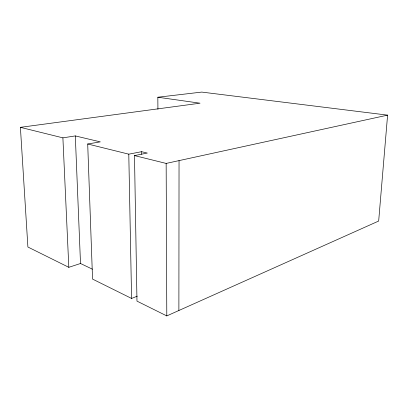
<?xml version="1.0" encoding="UTF-8"?>
<svg xmlns="http://www.w3.org/2000/svg" width="408" height="408" viewBox="0 0 408 408"><rect width="100%" height="100%" fill="white"/><g stroke="black" fill="none" stroke-linecap="round" stroke-linejoin="round"><path stroke-width="0.61" d="M178.882 310.503L179.041 160.614M157.921 109.262L157.835 97.226L201.756 92.086L387.6 115.133L378.67 221.044L166.796 315.914L136.976 301.124L134.492 155.581L147.308 153.061L141.581 151.694L128.785 154.168L87.705 143.999L92.55 279.087L131.58 298.447L137.297 296.157M157.835 97.226L200.027 103.198L20.4 127.332L27.897 247.019L68.819 267.317L80.509 263.502L92.448 269.209M134.492 155.581L166.153 163.424L387.6 115.133M87.705 143.999L100.297 141.867L75.312 135.92L62.893 137.853L20.4 127.332M62.893 137.853L68.819 267.317M75.312 135.92L80.509 263.502M128.785 154.168L131.58 298.447M141.581 151.694L141.617 154.244M166.153 163.424L166.796 315.914"/></g></svg>
